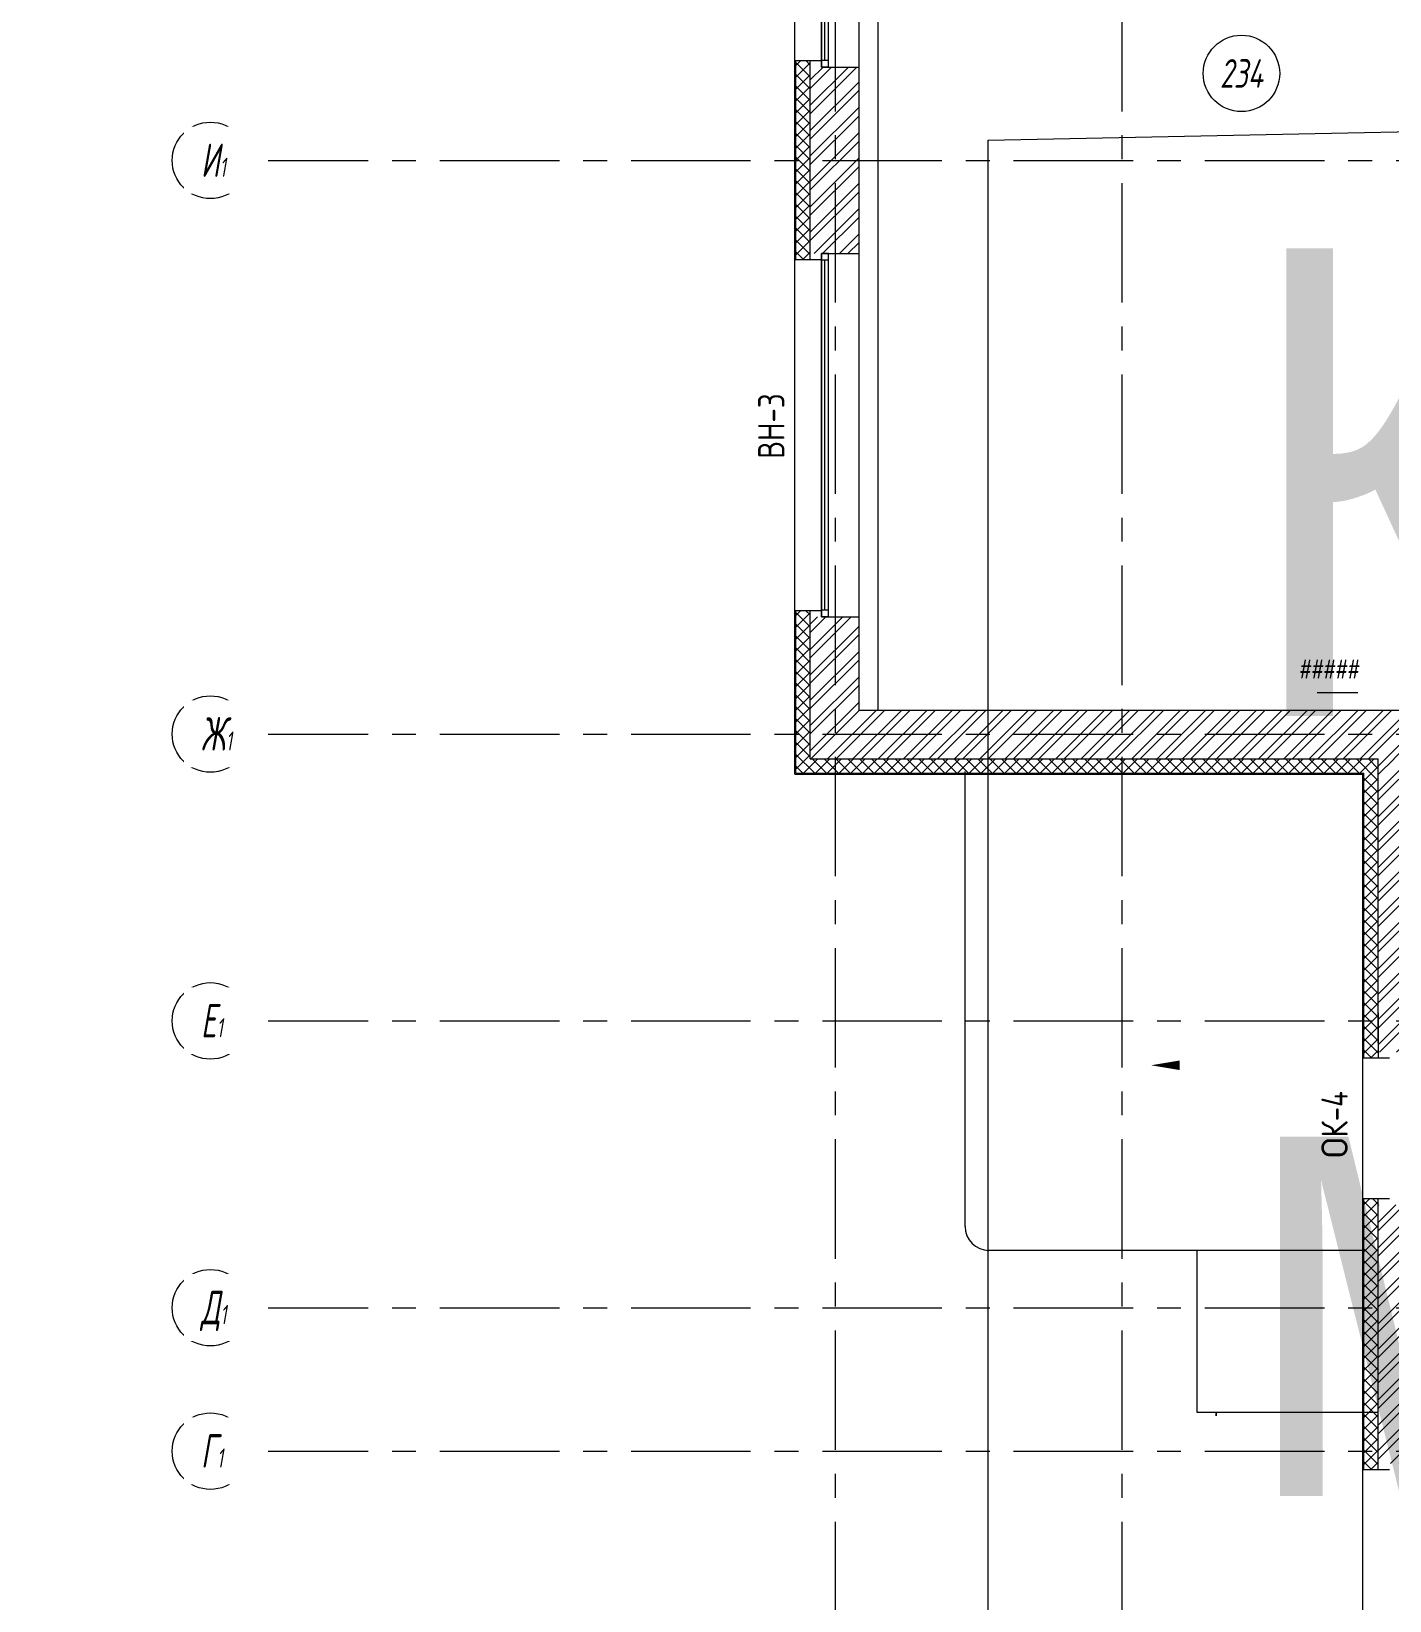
# Model space of a CAD drawing. Header units: millimetres. Extents: x -85420 to 1195317, y -69347 to 470418.
# Drawn here: x 672647 to 686852, y 45052 to 61464 of the extents above; entities that cross this region are included whole.
import ezdxf
from ezdxf import colors
from ezdxf.entities.mleader import LeaderData, LeaderLine
from ezdxf.enums import TextEntityAlignment as Align
from ezdxf.math import Vec2, Vec3

# ---------------------------------------------------------------- set-up
doc = ezdxf.new("R2018")
doc.units = ezdxf.units.MM
doc.linetypes.add('CENTER', pattern=[2, 1.25, -0.25, 0.25, -0.25])
doc.linetypes.add('ГОСТ 2.303 4', pattern=[7, 5, -2, 0])
for name, color, linetype, lineweight in [('_TEXT', 7, 'Continuous', 30), ('АР_Маркер экспликации', 239, 'Continuous', 13), ('АР_Навесной фасад', 250, 'Continuous', 5), ('АР_Номер помещения', 250, 'Continuous', 9), ('АР_Оси', 7, 'Continuous', 25), ('АР_Подоконники', 163, 'Continuous', 9), ('АР_Сущ Несущая стена', 250, 'Continuous', 50), ('АР_Утеплитель', 250, 'Continuous', 13), ('АР_Штриховка кирпич', 250, 'Continuous', 9), ('Маркировка ОКОН', 5, 'Continuous', 18)]:
    doc.layers.add(name, color=color, linetype=linetype, lineweight=lineweight)
doc.layers.add('АР_Названия помещений', color=124, linetype='Continuous', lineweight=5, plot=False)
doc.layers.add('АР_Помещения_площадь', color=19, linetype='Continuous', lineweight=9, plot=False)
doc.layers.add('АР_новое окно', color=160, linetype='Continuous')
doc.layers.add('ПБ_граница', color=7, linetype='ГОСТ 2.303 4', lineweight=40, true_color=0xdb0000)
doc.styles.add('ISOCPEUR', font='', dxfattribs={"height": 250})
doc.styles.add('PDF ISOCPEUR', font='isocpeur.ttf')
doc.styles.get("Standard").update_dxf_attribs({"font": 'GOST.TTF'})
doc.styles.add('ГОСТ 2.304', font='CS_Gost2304.shx', dxfattribs={"oblique": 10})
doc.styles.get('ISOCPEUR').set_extended_font_data('ISOCPEUR', italic=True)
pattern_1 = [(45, (-264193.61, 112336.84), (-132.58252, 132.58252), []), (45, (-264105.22, 112336.84), (-132.58252, 132.58252), [])]

# ---------------------------------------------------------------- blocks, each defined once
blk = doc.blocks.new('_DotSmall')
at = {"color": 0, "linetype": 'ByBlock', "const_width": 0.5}
blk.add_lwpolyline([(-0.0625, 0, 1), (0.0625, 0, 1)], format="xyb", close=True, dxfattribs=at)
blk = doc.blocks.new('*U548')
at = {"layer": 'АР_новое окно', "lineweight": 9}
for p, q in [((0, 3800), (-70, 3800)), ((-70, 3800), (-70, 0)), ((-70, 0), (-70, 3800)), ((0, 3800), (0, 0)), ((0, 3730), (-70, 3730)), ((-35, 3730), (-35, 70)), ((0, 70), (-70, 70)), ((0, 0), (-70, 0))]:
    blk.add_line(p, q, dxfattribs=at)
blk = doc.blocks.new('*U526')
at = {"layer": 'АР_Номер помещения', "color": 7}
blk.add_circle((-13875, 6638), 400, dxfattribs=at)
at = {"layer": 'АР_Помещения_площадь', "color": 7}
blk.add_line((-12659, 161), (-13082, 161), dxfattribs=at)
at = {"color": 7, "style": 'ISOCPEUR', "width": 0.7, "flags": 1}
blk.add_attdef('КАТЕГОРИЯ', (-499, -2092), '', height=250, dxfattribs=at)
at = {"layer": 'АР_Номер помещения', "color": 7, "style": 'ISOCPEUR', "width": 0.7}
blk.add_attdef('НОМЕР_ПОМЕЩЕНИЯ', text='', height=300, dxfattribs=at).set_placement((-13875, 6638), align=Align.MIDDLE_CENTER)
at = {"layer": 'АР_Помещения_площадь', "color": 7, "lineweight": 30, "width": 0.7, "flags": 104}
blk.add_attdef('ИМЯ_ПОМЕЩЕНИЯ', text='', height=100, dxfattribs=at).set_placement((158, 1217), align=Align.MIDDLE_CENTER)
at = {"layer": 'АР_Помещения_площадь', "color": 7, "style": 'ISOCPEUR', "width": 0.7}
blk.add_attdef('ПЛОЩАДЬ_ПОМЕЩЕНИЯ', text='', height=200, dxfattribs=at).set_placement((-12655, 408), align=Align.MIDDLE_RIGHT)

msp = doc.modelspace()

# ---------------------------------------------------------------- hatches: boundary and pattern name
at = {"layer": 'АР_Утеплитель', "lineweight": 9, "ltscale": 100}
h = msp.add_hatch(dxfattribs=at)
h.set_pattern_fill('ANSI37', color=256, scale=700)
h.set_pattern_definition([(45, (-295246.98, 94966.88), (-61.871843, 61.871843), []), (135, (-295246.98, 94966.88), (-61.871843, -61.871843), [])])
h.paths.add_polyline_path([(680793.2, 61154.7), (680793, 59074.7), (680643, 59074.7), (680643.2, 61154.7)])
h = msp.add_hatch(dxfattribs=at)
h.set_pattern_fill('ANSI37', color=256, scale=700)
h.set_pattern_definition([(45, (-289307.1, 86616.59), (-61.871843, 61.871843), []), (135, (-289307.1, 86616.59), (-61.871843, -61.871843), [])])
h.paths.add_polyline_path([(686732.9, 53854.7), (686732.9, 50724.4), (686582.9, 50724.4), (686582.9, 53704.7), (680643, 53704.7), (680638.2, 55404.7), (680788.2, 55404.7), (680793, 53854.7)])
h = msp.add_hatch(dxfattribs=at)
h.set_pattern_fill('ANSI37', color=256, scale=700)
h.set_pattern_definition([(45, (-289307.1, 82311.88), (-61.871843, 61.871843), []), (135, (-289307.1, 82311.88), (-61.871843, -61.871843), [])])
h.paths.add_polyline_path([(686732.9, 49254.4), (686732.9, 46419.7), (686582.9, 46419.7), (686582.9, 49254.4)])
at = {"layer": 'АР_Штриховка кирпич', "lineweight": 9, "ltscale": 100}
h = msp.add_hatch(dxfattribs=at)
h.set_pattern_fill('ANSI32', color=256, scale=500)
h.set_pattern_definition([(45, (-264193.61, 115376.84), (-132.58252, 132.58252), []), (45, (-264105.22, 115376.84), (-132.58252, 132.58252), [])])
h.paths.add_polyline_path([(681303, 61089.7), (680793, 61089.7), (680793, 59139.7), (681303, 59139.7)])
h = msp.add_hatch(dxfattribs=at)
h.set_pattern_fill('ANSI32', color=256, scale=500)
h.set_pattern_definition(pattern_1)
h.paths.add_polyline_path([(681303, 55339.7), (680793, 55339.7), (680793, 53854.7), (686732.9, 53854.7), (686733, 53854.7), (687373, 53854.7), (687372.9, 54364.7), (681303, 54364.7)])
h = msp.add_hatch(dxfattribs=at)
h.set_pattern_fill('ANSI32', color=256, scale=500)
h.set_pattern_definition(pattern_1)
h.paths.add_polyline_path([(687373, 53856.6), (686733, 53856.6), (686732.9, 50789.4), (687372.9, 50789.4)])
h = msp.add_hatch(dxfattribs=at)
h.set_pattern_fill('ANSI32', color=256, scale=500)
h.set_pattern_definition(pattern_1)
h.paths.add_polyline_path([(687372.9, 49189.4), (686732.9, 49189.4), (686733, 46484.7), (687373, 46484.7)])

# ---------------------------------------------------------------- linework, layer by layer
at = {"linetype": 'Continuous', "lineweight": 9}
msp.add_lwpolyline([(684985.3, 50650.6, 0, 0, 0), (684356.3, 50650.6, 0, 100, 0), (684656.3, 50650.6, 100, 100, 0)], format="xyseb", dxfattribs=at)
at = {"layer": '_TEXT', "color": 1, "lineweight": 9, "ltscale": 500}
msp.add_lwpolyline([(682653.7, 60324.7), (703008.2, 60740), (703008.2, 24320.1), (682653.7, 23904.7)], close=True, dxfattribs=at)
at = {"layer": 'АР_Навесной фасад', "lineweight": 9, "ltscale": 100}
for points in [[(680793.3, 61154.7), (680633, 61154.7)], [(680793.3, 59074.7), (680633, 59074.7)], [(680793.3, 55404.7), (680633, 55404.7)], [(686732.9, 50724.4), (686572.9, 50724.4)], [(686732.9, 49254.4), (686572.9, 49254.4)], [(686732.9, 46419.7), (686572.9, 46419.7)]]:
    msp.add_lwpolyline(points, dxfattribs=at)
at = {"layer": 'АР_новое окно', "lineweight": 9, "ltscale": 100}
for p, q in [((680633, 53694.7), (680633, 66534.7)), ((680643, 59074.7), (680643, 61154.7)), ((680643, 53704.7), (680643, 55404.7)), ((680633, 53694.7), (686572.9, 53694.7)), ((680643, 53704.7), (686582.9, 53704.7)), ((686572.9, 29399.7), (686572.9, 53694.7)), ((686582.9, 50724.4), (686582.9, 53704.7)), ((686582.9, 46419.7), (686582.9, 49254.4))]:
    msp.add_line(p, q, dxfattribs=at)
at = {"layer": 'АР_новое окно', "lineweight": 9}
for p, q in [((681303, 61089.7), (681303, 64889.7)), ((681303, 55339.7), (681303, 59139.7))]:
    msp.add_line(p, q, dxfattribs=at)
at = {"layer": 'АР_Оси', "linetype": 'CENTER', "lineweight": 9, "ltscale": 1000}
for p, q in [((681053, 81877.2), (681053, 26144.9)), ((684053, 81877.2), (684053, 26144.9)), ((674919.3, 60114.7), (758097.7, 60114.7)), ((674919.3, 54114.7), (758097.7, 54114.7)), ((674919.3, 51114.7), (758097.7, 51114.7)), ((674919.3, 48114.7), (758097.7, 48114.7)), ((674919.3, 46614.7), (758097.7, 46614.7))]:
    msp.add_line(p, q, dxfattribs=at)
at = {"layer": 'АР_Оси', "lineweight": 9, "ltscale": 0.5}
for centre in [(674519.3, 60114.7), (674519.3, 54114.7), (674519.3, 51114.7), (674519.3, 48114.7), (674519.3, 46614.7)]:
    msp.add_circle(centre, 400, dxfattribs=at)
at = {"layer": 'АР_Подоконники', "lineweight": 9, "ltscale": 100}
msp.add_line((681503, 54364.7), (681503, 65962.6), dxfattribs=at)
at = {"layer": 'АР_Сущ Несущая стена', "lineweight": 9, "ltscale": 100}
for p, q in [((680911.9, 61089.7), (680911.9, 64889.7)), ((680793, 59074.7), (680793, 61154.7)), ((680911.9, 61154.7), (680793, 61154.7)), ((680911.9, 61089.7), (680911.9, 61154.7)), ((680911.9, 61089.7), (681303, 61089.7)), ((681303, 59139.7), (681303, 61089.7)), ((680911.9, 59139.7), (681303, 59139.7)), ((680911.9, 59074.7), (680911.9, 59139.7)), ((680911.9, 55339.7), (680911.9, 59139.7)), ((680911.9, 59074.7), (680793, 59074.7)), ((680793, 53854.7), (680793, 55404.7)), ((680911.9, 55404.7), (680793, 55404.7)), ((680911.9, 55339.7), (680911.9, 55404.7)), ((680911.9, 55339.7), (681303, 55339.7)), ((681303, 54364.7), (681303, 55339.7)), ((681303, 54364.7), (687372.9, 54364.7)), ((680793, 53854.7), (686732.9, 53854.7)), ((686732.9, 50884.7), (686732.9, 53854.7)), ((686732.9, 51198.8), (686732.9, 50724.4)), ((686851.8, 50724.4), (686732.9, 50724.4)), ((686732.9, 46419.7), (686732.9, 49254.4)), ((686851.8, 49254.4), (686732.9, 49254.4)), ((686851.8, 46419.7), (686732.9, 46419.7))]:
    msp.add_line(p, q, dxfattribs=at)
at = {"layer": 'АР_Утеплитель', "lineweight": 9, "ltscale": 0.25}
for points in [[(682412.1, 48964.8), (682412.1, 53724.8)], [(686582.9, 48714.8), (682662.1, 48714.8)], [(686732.9, 47020.3), (685037.9, 47020.3), (685037.9, 46982.7), (685037.9, 47020.3), (684839.8, 47020.3), (684839.8, 48714.8)]]:
    msp.add_lwpolyline(points, dxfattribs=at)
msp.add_arc((682662.1, 48964.8), 250, 180, 270, dxfattribs=at)

# ---------------------------------------------------------------- block references
at = {"layer": 'АР_Маркер экспликации', "lineweight": 9}
ref = msp.add_blockref('*U526', (699177, 54386.5), dxfattribs=at)
ref.add_attrib('НОМЕР_ПОМЕЩЕНИЯ', '234', dxfattribs={"layer": 'АР_Номер помещения', "color": 7, "height": 300, "style": 'ISOCPEUR', "width": 0.7}).set_placement((685302.5, 61024), align=Align.MIDDLE_CENTER)
lines = msp.add_mtext('\\W0.8000;Кабинет материальной технологии тип 2', dxfattribs={"layer": 'АР_Названия помещений', "insert": (685342.7, 59194.2), "char_height": 4891.956, "width": 926.94, "attachment_point": 1})
ref.add_attrib('ИМЯ_ПОМЕЩЕНИЯ', '', (685342.7, 59194.2), dxfattribs={"flags": 104}).embed_mtext(lines)
ref.add_attrib('ПЛОЩАДЬ_ПОМЕЩЕНИЯ', '#####', dxfattribs={"layer": 'АР_Помещения_площадь', "color": 7, "height": 200, "style": 'ISOCPEUR', "width": 0.7}).set_placement((686522.4, 54794.1), align=Align.MIDDLE_RIGHT)
at = {"layer": 'АР_новое окно', "lineweight": 9, "xscale": -1, "rotation": 180}
for p in [(680981.9, 64889.7), (680981.9, 59139.7)]:
    msp.add_blockref('*U548', p, dxfattribs=at)

# ---------------------------------------------------------------- texts
at = {"layer": 'Маркировка ОКОН', "lineweight": 9, "insert": (680522.7, 57678.5), "char_height": 275.423, "width": 771.185, "attachment_point": 9, "rotation": 89.99779, "style": 'PDF ISOCPEUR'}
msp.add_mtext('{\\W0.8;ВН-3}', dxfattribs=at)
at = {"layer": 'Маркировка ОКОН', "lineweight": 9, "insert": (686414.5, 49680.8), "char_height": 275.423, "attachment_point": 7, "rotation": 90, "style": 'PDF ISOCPEUR'}
msp.add_mtext('О{\\W0.8;К-4}', dxfattribs=at)

# ---------------------------------------------------------------- leaders
at = {"layer": 'ПБ_граница', "linetype": 'ByBlock', "lineweight": 0, "ltscale": 70}
ml = msp.add_multileader_mtext('Standard', dxfattribs=at)
ml.set_content('Граница пожарной зоны ', color=256, style='ГОСТ 2.304')
ml.set_leader_properties(color=256, lineweight=-1)
ml.set_arrow_properties(name='DOTSMALL')
ml.build(insert=Vec2(0, 0))
ml.multileader.update_dxf_attribs({"text_left_attachment_type": 6, "text_right_attachment_type": 6, "dogleg_length": 173.1, "arrow_head_size": 250, "scale": 100})
ctx = ml.context
ctx.base_point, ctx.scale, ctx.char_height, ctx.arrow_head_size, ctx.landing_gap_size, ctx.plane_origin = Vec3(450273, 51533, 0), 100, 250, 250, 200, Vec3(406909.5, 65636.9, 0)
ctx.left_attachment, ctx.right_attachment = 6, 6
notes = []
notes.append((ctx, [(0, (1, 1, 0), (450099.9, 51533, 0), (1, 0), 173.1, [(3, [(448218.2, 55394.9, 0)], 0, [])])]))
ctx.mtext.insert, ctx.mtext.width, ctx.mtext.defined_height, ctx.mtext.line_spacing_factor, ctx.mtext.flow_direction = Vec3(450473, 51845.5, 0), 7160.099, 981, 0.768, 5
at = {"layer": 'ПБ_граница', "linetype": 'ByBlock', "ltscale": 70}
ml = msp.add_multileader_mtext('Standard', dxfattribs=at)
ml.set_content('Граница пожарной зоны ', color=256, style='ГОСТ 2.304')
ml.set_leader_properties(color=256, lineweight=-1)
ml.set_arrow_properties(name='DOTSMALL')
ml.build(insert=Vec2(0, 0))
ml.multileader.update_dxf_attribs({"text_left_attachment_type": 6, "text_right_attachment_type": 6, "dogleg_length": 173.1, "arrow_head_size": 250, "scale": 100})
ctx = ml.context
ctx.base_point, ctx.scale, ctx.char_height, ctx.arrow_head_size, ctx.landing_gap_size, ctx.plane_origin = Vec3(477990.1, 48649.7, 0), 100, 250, 250, 200, Vec3(527576.5, 62301.7, 0)
ctx.left_attachment, ctx.right_attachment = 6, 6
notes.append((ctx, [(0, (1, 1, 0), (482435.1, 48649.7, 0), (-1, 0), 173.1, [(3, [(485194.9, 51198.5, 0)], 0, [])])]))
ctx.mtext.insert, ctx.mtext.width, ctx.mtext.defined_height, ctx.mtext.line_spacing_factor, ctx.mtext.flow_direction = Vec3(478206.1, 48962.2, 0), 7160.099, 981, 0.768, 5
for ctx, leaders in notes:
    for number, flags, end, landing, length, lines in leaders:
        leader = LeaderData()
        leader.index, (leader.has_last_leader_line, leader.has_dogleg_vector, leader.attachment_direction) = number, flags
        leader.last_leader_point, leader.dogleg_vector, leader.dogleg_length = Vec3(end), Vec3(landing), length
        for number, points, colour, breaks in lines:
            line = LeaderLine()
            line.index, line.vertices, line.color, line.breaks = number, Vec3.list(points), colors.encode_raw_color(colour), breaks
            leader.lines.append(line)
        ctx.leaders.append(leader)

# ---------------------------------------------------------------- next in the draw order: texts
at = {"layer": 'АР_Оси', "lineweight": 9, "char_height": 350, "width": 528.82, "attachment_point": 1, "line_spacing_factor": 1.149209, "style": 'ГОСТ 2.304', "bg_fill": 2}
for s, insert in [('{\\W0.8;И\\H0.57143x;1}', (674419.5, 60292.5)), ('{\\W0.8;Ж\\H0.57143x;1}', (674419.5, 54292.5)), ('{\\W0.8;Е\\H0.57143x;1}', (674419.5, 51292.5)), ('{\\W0.8;Д\\H0.57143x;1}', (674419.5, 48292.5)), ('{\\W0.8;Г\\H0.57143x;1}', (674419.5, 46792.5))]:
    msp.add_mtext(s, dxfattribs=dict(at, insert=insert))

doc.saveas('drawing.dxf')
